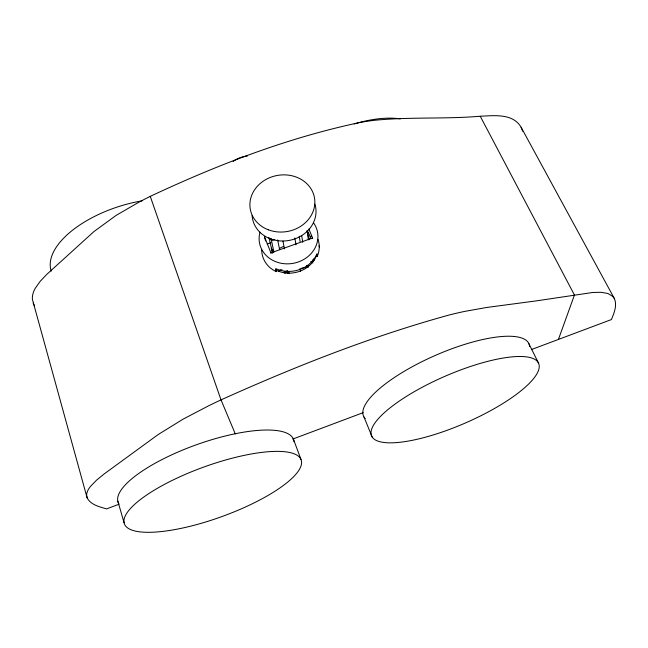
<?xml version="1.0" encoding="UTF-8"?>
<svg xmlns="http://www.w3.org/2000/svg" width="648" height="648" viewBox="0 0 648 648"><rect width="100%" height="100%" fill="white"/><g stroke="black" fill="none" stroke-linecap="round" stroke-linejoin="round"><path stroke-width="0.97" d="M558.43 339.431L574.452 295.026L480.241 116.243C445.144 119.2 409.82 116.81 374.779 120.269A167.119 76.472 -23 0 0 360.401 122.391C287.582 137.741 217.509 164.819 150.263 196.36A229.117 100.27 -20.6 0 0 138.729 202.281L116.219 215.339L94.082 231.449L47.037 274.136L40.297 281.192L35.186 288.392A63.666 29.387 -16.7 0 0 32.4 299.376L87.099 497.786C90.712 504.954 99.525 506.776 106.556 508.907L118.851 504.29M279.863 270.313L280.965 269.851M283.5 272.281L286.408 271.164M284.585 273.237L288.214 271.877M292.758 439.069L363.22 412.638M531.425 349.556L611.412 319.561C614.061 313.122 617.293 305.645 614.466 298.728L521.146 127.324C513.005 113.1 494.116 115.636 480.241 116.243M278.267 271.196L282.05 269.835M271.01 253.36L270.904 252.874L312.603 237.978L308.853 229.003M274.849 239.42L271.488 240.619L270.743 238.748M267.138 244.037L270.937 242.684M301.676 268.142L308.399 267.114M306.342 265.915L308.991 265.567M310.619 261.711L312.636 261.484M614.466 298.728L612.862 296.444L607.889 293.479L601.004 292.297L592.75 292.475L536.082 300.915L486.778 307.46L465.175 311.307A181.319 55.007 -22.8 0 0 449.955 314.79C371.369 336.336 295.269 366.468 221.017 399.873A247.933 71.734 -21.2 0 0 208.227 405.996L183.117 419.135L158.12 434.581L104.377 473.793L96.609 480.111L90.566 486.308A69.32 21.263 -18.8 0 0 86.638 495.072L87.099 497.786M528.938 343.78L538.593 363.285A91.06 25.483 -23.5 0 1 422.172 438.056A91.06 25.483 -23.5 0 1 404.563 397.58A91.06 25.483 -23.5 0 1 538.593 363.285M33.161 303.053L34.555 306.002M235.313 433.958L221.017 399.873L150.263 196.36M307.371 230.664L308.067 232.332M315.56 257.515A27.751 24.616 -11 0 0 316.71 254.842L317.35 256.406L317.002 253.781L316.289 255.32A29.111 25.912 -10.2 0 1 277.368 269.285L275.74 268.588L276.38 271.569L275.756 269.981A27.751 24.559 -11.8 0 0 315.633 257.54M312.069 261.136L312.814 262.942M364.03 417.069L372.13 436.963M287.566 270.783L288.676 273.561M521.146 127.324L522.685 131.212M272.614 253.198L268.92 237.411M270.904 252.874L264.449 236.536L265.105 239.501M293.333 438.939L300.98 459.44M287.032 270.807L287.906 273.586M117.839 501.171L124.084 522.758M265.324 240.481L265.437 240.975M275.756 269.981L275.894 270.629M271.091 238.715L273.942 252.202M277.644 239.881L279.515 249.221M282.957 241.096L284.456 248.945M288.765 271.496L289.146 273.464M294.832 237.929L295.998 244.823M299.992 268.442L300.494 271.399M299.238 236.253L300.081 241.493M301.701 235.637L302.746 242.328M307.047 230.486L308.416 239.881M312.603 237.978L312.668 238.48M316.694 254.834L316.872 256.171M354.302 123.946A81.77 39.552 -24.5 0 1 400.278 118.876M365.189 418.551A90.266 26.827 -23.6 0 1 435.197 355.477A90.266 26.827 -23.6 0 1 529.61 346.502M272.524 252.696A6.043 0.405 70.3 0 1 271.334 248.192A6.043 0.405 70.3 0 1 273.254 252.396M314.92 204.12A32.1 28.148 -10.1 0 1 289.049 240.432A32.1 28.148 -10.1 0 1 252.104 215.419M51.224 271.148A84.183 40.792 -17.7 0 1 142.277 200.815M118.9 503.869A93.15 27.751 -19.7 0 1 197.462 444.382A93.15 27.751 -19.7 0 1 293.99 441.717M313.802 223.187A29.516 26.187 -10.1 0 1 292.774 263.404A29.516 26.187 -10.1 0 1 259.994 232.203M309.388 239.436A8.934 0.915 70.3 0 1 307.727 232.114A8.934 0.915 70.3 0 1 311.048 238.731M310.149 236.463A9.639 4.285 -22.5 0 1 311.396 236.326M313.324 261.654A8.635 0.859 70.2 0 1 312.652 259.856M313.98 258.503A8.635 0.859 70.2 0 1 314.555 260.099M279.717 248.354A27.864 25.078 -10.3 0 1 283.573 246.443M276.332 271.65A28.958 25.912 -18.1 0 1 261.711 249.998M317.99 239.282A28.974 25.677 -11 0 1 317.245 256.373M319.067 245.884A28.698 25.491 -11.1 0 1 319.383 247.099M233.118 161.433A25.134 21.611 -12.1 0 1 247.334 156.038M268.288 229.781A32.602 28.472 -10 0 0 314.766 199.989A32.602 28.472 -10 0 0 264.068 180.606A32.602 28.472 -10 0 0 268.288 229.781M169.565 530.477A93.992 26.366 -19.9 0 0 301.587 462.081A93.992 26.366 -19.9 0 0 167.144 482.963A93.992 26.366 -19.9 0 0 169.565 530.477"/></g></svg>
